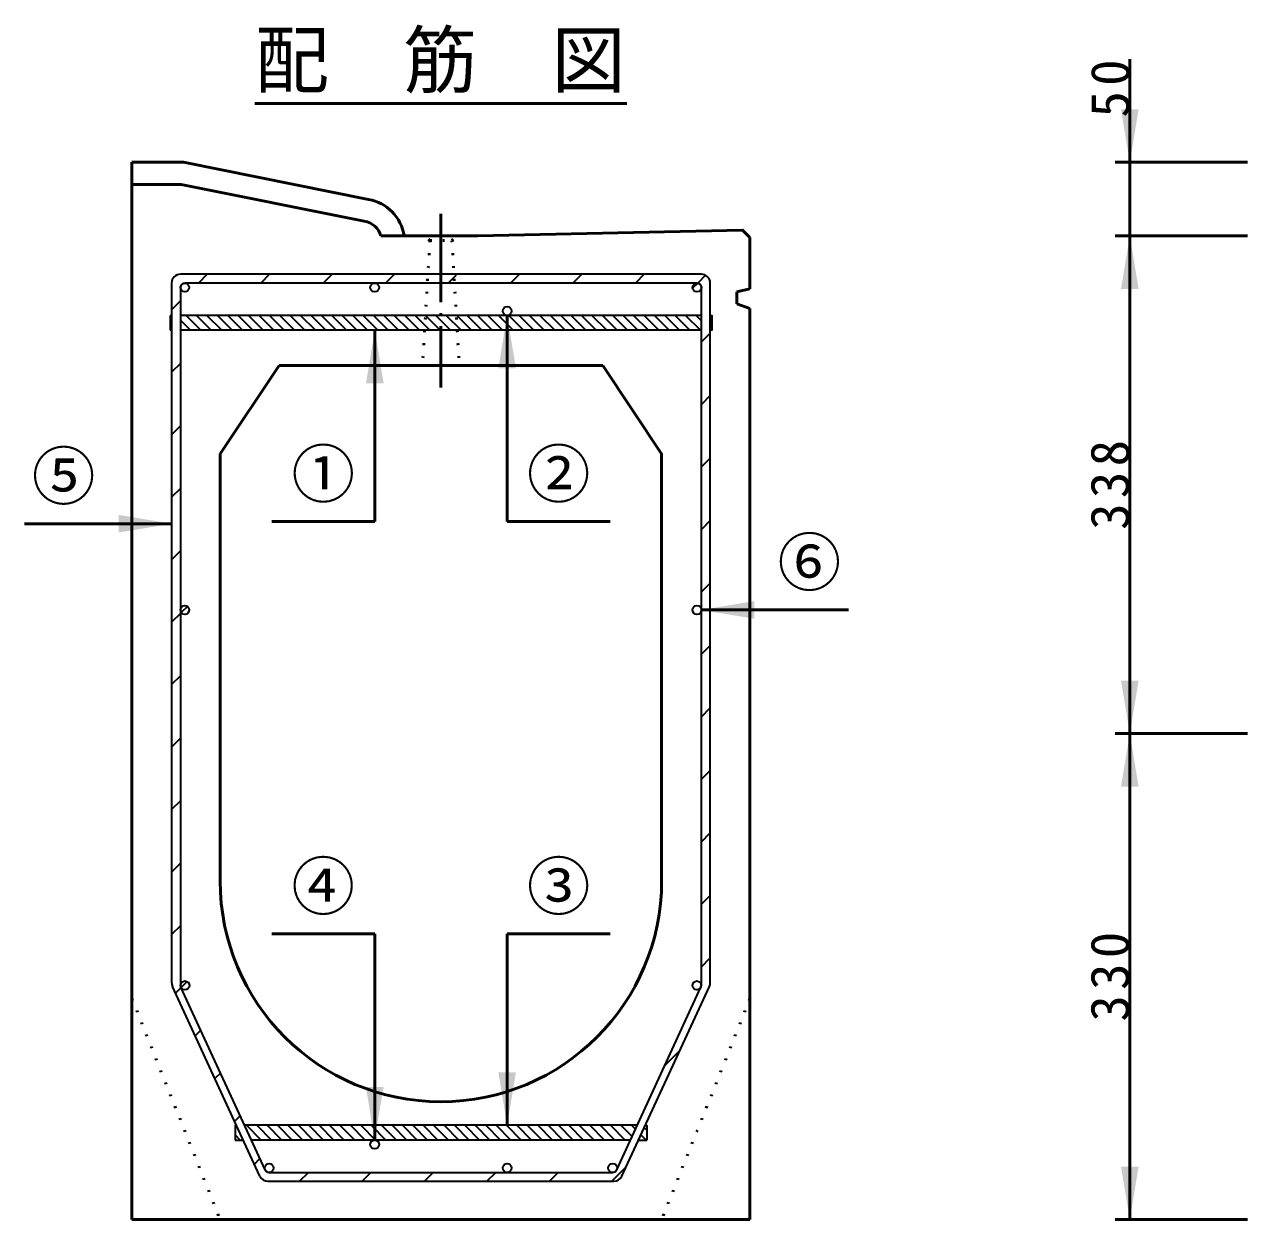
# Model space of a CAD drawing. Units: millimetres, scale not verified. Extents: x -2102 to 2102, y -1485 to 1485.
# Drawn here: x -1041 to -210, y -560 to 251 of the extents above; entities that cross this region are included whole.
import ezdxf
from ezdxf.enums import TextEntityAlignment as Align

# ---------------------------------------------------------------- set-up
doc = ezdxf.new("R2010")
doc.units = ezdxf.units.MM
doc.header["$LTSCALE"] = 5
doc.linetypes.add('DOTTED', pattern=[1.75, 0.25, -1.5])
doc.linetypes.add('LONG_DASHED_DOTTED', pattern=[15.25, 12, -1.5, 0.25, -1.5])
doc.layers.add('0-0_V-nasSTD', color=7, linetype='Continuous', lineweight=35)
doc.layers.add('0-1_0', color=7, linetype='Continuous', lineweight=50)
doc.styles.add('ＭＳ ゴシック', font='')
doc.styles.get('ＭＳ ゴシック').set_extended_font_data('MS Gothic')

msp = doc.modelspace()

# ---------------------------------------------------------------- linework, layer by layer
at = {"layer": '0-0_V-nasSTD'}
for p, q in [((-941.316, 75.772), (-941.316, -399.376)), ((-581.316, 81.772), (-935.316, 81.772)), ((-584.316, 75.772), (-932.316, 75.772)), ((-917.145, 81.772), (-923.145, 75.772)), ((-917.145, 81.772), (-923.145, 75.772)), ((-917.145, 81.772), (-923.145, 75.772)), ((-874.719, 81.772), (-880.719, 75.772)), ((-874.719, 81.772), (-880.719, 75.772)), ((-874.719, 81.772), (-880.719, 75.772)), ((-832.292, 81.772), (-838.292, 75.772)), ((-832.292, 81.772), (-838.292, 75.772)), ((-832.292, 81.772), (-838.292, 75.772)), ((-789.866, 81.772), (-795.866, 75.772)), ((-789.866, 81.772), (-795.866, 75.772)), ((-789.866, 81.772), (-795.866, 75.772)), ((-749.351, 79.86), (-753.44, 75.772)), ((-747.44, 81.772), (-749.351, 79.86)), ((-711.013, 75.772), (-705.013, 81.772)), ((-662.587, 81.772), (-668.587, 75.772)), ((-662.587, 81.772), (-668.587, 75.772)), ((-662.587, 81.772), (-668.587, 75.772)), ((-620.16, 81.772), (-626.16, 75.772)), ((-620.16, 81.772), (-626.16, 75.772)), ((-620.16, 81.772), (-626.16, 75.772)), ((-578.458, 81.047), (-583.782, 75.724)), ((-578.458, 81.047), (-583.782, 75.724)), ((-575.316, -399.376), (-575.316, 75.772)), ((-935.316, 72.772), (-935.316, -401.104)), ((-581.316, -401.104), (-581.316, 72.772)), ((-935.316, 63.601), (-941.316, 57.601)), ((-935.316, 63.601), (-941.316, 57.601)), ((-935.316, 63.601), (-941.316, 57.601)), ((-942.316, 53.772), (-941.316, 53.772)), ((-942.316, 53.772), (-942.316, 43.772)), ((-942.316, 50.528), (-941.316, 49.528)), ((-581.316, 53.772), (-935.316, 53.772)), ((-935.316, 50.599), (-928.488, 43.772)), ((-931.417, 53.772), (-921.417, 43.772)), ((-924.346, 53.772), (-914.346, 43.772)), ((-917.275, 53.772), (-907.275, 43.772)), ((-910.204, 53.772), (-900.204, 43.772)), ((-903.133, 53.772), (-893.133, 43.772)), ((-896.062, 53.772), (-886.062, 43.772)), ((-888.991, 53.772), (-878.991, 43.772)), ((-881.92, 53.772), (-871.92, 43.772)), ((-874.849, 53.772), (-864.849, 43.772)), ((-867.778, 53.772), (-857.778, 43.772)), ((-860.707, 53.772), (-850.707, 43.772)), ((-853.636, 53.772), (-843.636, 43.772)), ((-846.565, 53.772), (-836.565, 43.772)), ((-839.494, 53.772), (-829.494, 43.772)), ((-832.422, 53.772), (-822.422, 43.772)), ((-825.351, 53.772), (-815.351, 43.772)), ((-818.28, 53.772), (-808.28, 43.772)), ((-811.209, 53.772), (-801.209, 43.772)), ((-804.138, 53.772), (-794.138, 43.772)), ((-797.067, 53.772), (-787.067, 43.772)), ((-789.996, 53.772), (-779.996, 43.772)), ((-782.925, 53.772), (-772.925, 43.772)), ((-775.854, 53.772), (-765.854, 43.772)), ((-768.783, 53.772), (-758.783, 43.772)), ((-761.712, 53.772), (-751.712, 43.772)), ((-754.641, 53.772), (-744.641, 43.772)), ((-747.57, 53.772), (-737.57, 43.772)), ((-740.499, 53.772), (-730.499, 43.772)), ((-733.427, 53.772), (-723.427, 43.772)), ((-726.356, 53.772), (-716.356, 43.772)), ((-719.285, 53.772), (-709.285, 43.772)), ((-712.214, 53.772), (-702.214, 43.772)), ((-705.143, 53.772), (-695.143, 43.772)), ((-698.072, 53.772), (-688.072, 43.772)), ((-691.001, 53.772), (-681.001, 43.772)), ((-683.93, 53.772), (-673.93, 43.772)), ((-676.859, 53.772), (-666.859, 43.772)), ((-669.788, 53.772), (-659.788, 43.772)), ((-662.717, 53.772), (-652.717, 43.772)), ((-655.646, 53.772), (-645.646, 43.772)), ((-648.575, 53.772), (-638.575, 43.772)), ((-641.504, 53.772), (-631.504, 43.772)), ((-634.433, 53.772), (-624.433, 43.772)), ((-627.361, 53.772), (-617.361, 43.772)), ((-620.29, 53.772), (-610.29, 43.772)), ((-613.219, 53.772), (-603.219, 43.772)), ((-606.148, 53.772), (-596.148, 43.772)), ((-599.077, 53.772), (-589.077, 43.772)), ((-592.006, 53.772), (-582.006, 43.772)), ((-584.935, 53.772), (-581.316, 50.153)), ((-575.316, 51.224), (-574.316, 50.224)), ((-941.316, 43.772), (-942.316, 43.772)), ((-581.316, 43.772), (-935.316, 43.772)), ((-575.316, 41.763), (-581.316, 35.763)), ((-575.316, 41.763), (-581.316, 35.763)), ((-575.316, 41.763), (-581.316, 35.763)), ((-575.316, 44.153), (-574.935, 43.772)), ((-935.316, 21.174), (-941.316, 15.174)), ((-935.316, 21.174), (-941.316, 15.174)), ((-935.316, 21.174), (-941.316, 15.174)), ((-575.316, -0.664), (-581.316, -6.664)), ((-575.316, -0.664), (-581.316, -6.664)), ((-575.316, -0.664), (-581.316, -6.664)), ((-935.316, -21.252), (-941.316, -27.252)), ((-935.316, -21.252), (-941.316, -27.252)), ((-935.316, -21.252), (-941.316, -27.252)), ((-575.316, -43.09), (-581.316, -49.09)), ((-575.316, -43.09), (-581.316, -49.09)), ((-575.316, -43.09), (-581.316, -49.09)), ((-935.316, -63.679), (-941.316, -69.679)), ((-935.316, -63.679), (-941.316, -69.679)), ((-935.316, -63.679), (-941.316, -69.679)), ((-575.316, -85.516), (-581.316, -91.516)), ((-575.316, -85.516), (-581.316, -91.516)), ((-575.316, -85.516), (-581.316, -91.516)), ((-935.316, -106.105), (-941.316, -112.105)), ((-935.316, -106.105), (-941.316, -112.105)), ((-935.316, -106.105), (-941.316, -112.105)), ((-575.316, -127.943), (-581.316, -133.943)), ((-575.316, -127.943), (-581.316, -133.943)), ((-575.316, -127.943), (-581.316, -133.943)), ((-935.316, -148.532), (-941.316, -154.532)), ((-935.316, -148.532), (-941.316, -154.532)), ((-935.316, -148.532), (-941.316, -154.532)), ((-930.572, -143.787), (-934.757, -147.972)), ((-575.316, -170.369), (-581.316, -176.369)), ((-575.316, -170.369), (-581.316, -176.369)), ((-575.316, -170.369), (-581.316, -176.369)), ((-935.316, -190.958), (-941.316, -196.958)), ((-935.316, -190.958), (-941.316, -196.958)), ((-935.316, -190.958), (-941.316, -196.958)), ((-581.316, -218.796), (-575.316, -212.796)), ((-581.316, -218.796), (-575.316, -212.796)), ((-581.316, -218.796), (-575.316, -212.796)), ((-935.316, -233.384), (-941.316, -239.384)), ((-935.316, -233.384), (-941.316, -239.384)), ((-935.316, -233.384), (-941.316, -239.384)), ((-581.316, -261.222), (-575.316, -255.222)), ((-581.316, -261.222), (-575.316, -255.222)), ((-581.316, -261.222), (-575.316, -255.222)), ((-935.316, -275.811), (-941.316, -281.811)), ((-935.316, -275.811), (-941.316, -281.811)), ((-935.316, -275.811), (-941.316, -281.811)), ((-581.316, -303.648), (-575.316, -297.648)), ((-581.316, -303.648), (-575.316, -297.648)), ((-581.316, -303.648), (-575.316, -297.648)), ((-935.316, -318.237), (-941.316, -324.237)), ((-935.316, -318.237), (-941.316, -324.237)), ((-935.316, -318.237), (-941.316, -324.237)), ((-581.316, -346.075), (-575.316, -340.075)), ((-581.316, -346.075), (-575.316, -340.075)), ((-581.316, -346.075), (-575.316, -340.075)), ((-935.316, -360.664), (-941.316, -366.664)), ((-935.316, -360.664), (-941.316, -366.664)), ((-935.316, -360.664), (-941.316, -366.664)), ((-581.316, -388.501), (-575.316, -382.501)), ((-581.316, -388.501), (-575.316, -382.501)), ((-581.316, -388.501), (-575.316, -382.501)), ((-930.823, -398.596), (-934.894, -402.668)), ((-881.294, -530.743), (-940.764, -401.89)), ((-934.897, -402.671), (-938.665, -406.438)), ((-934.897, -402.671), (-938.665, -406.438)), ((-934.897, -402.671), (-938.665, -406.438)), ((-877.752, -526.485), (-935.04, -402.361)), ((-638.88, -526.485), (-581.592, -402.361)), ((-635.339, -530.743), (-575.869, -401.89)), ((-921.499, -431.7), (-925.267, -435.467)), ((-921.499, -431.7), (-925.267, -435.467)), ((-921.499, -431.7), (-925.267, -435.467)), ((-606.314, -455.926), (-596.088, -445.7)), ((-606.314, -455.926), (-596.088, -445.7)), ((-606.314, -455.926), (-596.088, -445.7)), ((-908.102, -460.728), (-911.869, -464.496)), ((-908.102, -460.728), (-911.869, -464.496)), ((-908.102, -460.728), (-911.869, -464.496)), ((-894.704, -489.757), (-898.471, -493.524)), ((-894.704, -489.757), (-898.471, -493.524)), ((-894.704, -489.757), (-898.471, -493.524)), ((-898.223, -496.228), (-898.223, -506.228)), ((-898.223, -496.228), (-897.223, -496.228)), ((-897.801, -496.033), (-896.896, -496.938)), ((-624.916, -496.228), (-891.717, -496.228)), ((-890.534, -496.228), (-880.534, -506.228)), ((-883.463, -496.228), (-873.463, -506.228)), ((-876.392, -496.228), (-866.392, -506.228)), ((-869.321, -496.228), (-859.321, -506.228)), ((-862.25, -496.228), (-852.25, -506.228)), ((-855.179, -496.228), (-845.179, -506.228)), ((-848.108, -496.228), (-838.108, -506.228)), ((-841.037, -496.228), (-831.037, -506.228)), ((-833.966, -496.228), (-823.966, -506.228)), ((-826.895, -496.228), (-816.895, -506.228)), ((-819.824, -496.228), (-809.824, -506.228)), ((-812.753, -496.228), (-802.753, -506.228)), ((-805.681, -496.228), (-795.681, -506.228)), ((-798.61, -496.228), (-788.61, -506.228)), ((-791.539, -496.228), (-781.539, -506.228)), ((-784.468, -496.228), (-774.468, -506.228)), ((-777.397, -496.228), (-767.397, -506.228)), ((-770.326, -496.228), (-760.326, -506.228)), ((-763.255, -496.228), (-753.255, -506.228)), ((-756.184, -496.228), (-746.184, -506.228)), ((-749.113, -496.228), (-739.113, -506.228)), ((-742.042, -496.228), (-732.042, -506.228)), ((-734.971, -496.228), (-724.971, -506.228)), ((-727.9, -496.228), (-717.9, -506.228)), ((-720.829, -496.228), (-710.829, -506.228)), ((-713.758, -496.228), (-703.758, -506.228)), ((-706.687, -496.228), (-696.687, -506.228)), ((-699.615, -496.228), (-689.615, -506.228)), ((-692.544, -496.228), (-682.544, -506.228)), ((-685.473, -496.228), (-675.473, -506.228)), ((-678.402, -496.228), (-668.402, -506.228)), ((-671.331, -496.228), (-661.331, -506.228)), ((-664.26, -496.228), (-654.26, -506.228)), ((-657.189, -496.228), (-647.189, -506.228)), ((-650.118, -496.228), (-640.118, -506.228)), ((-643.047, -496.228), (-633.047, -506.228)), ((-635.976, -496.228), (-628.408, -503.796)), ((-628.905, -496.228), (-626.175, -498.958)), ((-620.175, -497.887), (-618.409, -499.653)), ((-619.409, -496.228), (-618.409, -496.228)), ((-618.409, -496.228), (-618.409, -506.228)), ((-898.223, -502.681), (-894.676, -506.228)), ((-898.223, -506.228), (-892.608, -506.228)), ((-629.531, -506.228), (-887.102, -506.228)), ((-624.025, -506.228), (-618.409, -506.228)), ((-622.408, -502.725), (-618.905, -506.228)), ((-885.074, -522.553), (-881.306, -518.785)), ((-885.074, -522.553), (-881.306, -518.785)), ((-885.074, -522.553), (-881.306, -518.785)), ((-877.752, -526.485), (-877.752, -526.485)), ((-875.028, -528.228), (-641.604, -528.228)), ((-875.028, -528.228), (-875.028, -528.228)), ((-854.323, -534.228), (-848.323, -528.228)), ((-854.323, -534.228), (-848.323, -528.228)), ((-854.323, -534.228), (-848.323, -528.228)), ((-811.896, -534.228), (-805.896, -528.228)), ((-811.896, -534.228), (-805.896, -528.228)), ((-811.896, -534.228), (-805.896, -528.228)), ((-769.47, -534.228), (-763.47, -528.228)), ((-769.47, -534.228), (-763.47, -528.228)), ((-769.47, -534.228), (-763.47, -528.228)), ((-727.043, -534.228), (-721.043, -528.228)), ((-727.043, -534.228), (-721.043, -528.228)), ((-727.043, -534.228), (-721.043, -528.228)), ((-684.617, -534.228), (-678.617, -528.228)), ((-684.617, -534.228), (-678.617, -528.228)), ((-684.617, -534.228), (-678.617, -528.228)), ((-642.191, -534.228), (-632.454, -524.492)), ((-642.191, -534.228), (-632.454, -524.492)), ((-642.191, -534.228), (-632.454, -524.492)), ((-875.846, -534.228), (-640.787, -534.228))]:
    msp.add_line(p, q, dxfattribs=at)
for points in [[(-578.458, 81.047), (-583.782, 75.724), (-587.268, 72.237)], [(-575.316, 53.772), (-574.316, 53.772), (-574.316, 43.772), (-575.316, 43.772)]]:
    msp.add_lwpolyline(points, dxfattribs=at)
for centre in [(-932.316, 72.772), (-803.316, 72.772), (-584.316, 72.772), (-713.316, 56.772), (-932.316, -146.228), (-584.316, -146.228), (-932.262, -401.228), (-584.374, -401.228), (-803.316, -509.228), (-875.028, -525.228), (-713.316, -525.228), (-641.604, -525.228)]:
    msp.add_circle(centre, 3, dxfattribs=at)
at = {"layer": '0-0_V-nasSTD', "lineweight": 50}
msp.add_arc((-812.792, 103.262), 29.819, 8.69924, 79.64595, dxfattribs=at)
at = {"layer": '0-0_V-nasSTD'}
for centre, radius, start, end in [((-935.316, 75.772), 6, 90, 180), ((-932.316, 72.772), 3, 90, 180), ((-584.316, 72.772), 3, 0, 90), ((-584.316, 72.772), 3, 0, 90), ((-584.316, 72.772), 3, 0, 90), ((-581.316, 75.772), 6, 0, 90), ((-935.316, -399.376), 6, 180, 204.77514), ((-932.316, -401.104), 3, 180, 204.77514), ((-584.316, -401.104), 3, 335.22486, 0), ((-581.316, -399.376), 6, 335.22486, 0), ((-875.846, -528.228), 6, 204.77514, 270), ((-875.028, -525.228), 3, 204.77514, 270), ((-875.028, -525.228), 3, 204.77514, 246.91867), ((-875.028, -525.228), 3, 204.76951, 246.91107), ((-875.028, -525.228), 3, 246.91107, 269.99301), ((-875.028, -525.228), 3, 246.91867, 270), ((-641.604, -525.228), 3, 270, 335.22486), ((-640.787, -528.228), 6, 270, 335.22486)]:
    msp.add_arc(centre, radius, start, end, dxfattribs=at)
for points in [[(-296.175, 193.772), (-290.175, 157.772), (-284.175, 193.772)], [(-296.175, 71.772), (-290.175, 107.772), (-284.175, 71.772)], [(-719.316, 17.772), (-713.316, 53.772), (-707.316, 17.772)], [(-809.251, 7.772), (-803.251, 43.772), (-797.251, 7.772)], [(-977.316, -93.685), (-977.316, -81.685), (-941.316, -87.685)], [(-581.316, -146.228), (-545.316, -152.228), (-545.316, -140.228)], [(-296.175, -194.228), (-290.175, -230.228), (-284.175, -194.228)], [(-296.175, -266.228), (-290.175, -230.228), (-284.175, -266.228)], [(-719.316, -460.228), (-713.316, -496.228), (-707.316, -460.228)], [(-809.316, -470.228), (-803.316, -506.228), (-797.316, -470.228)], [(-296.175, -524.228), (-290.175, -560.228), (-284.175, -524.228)]]:
    msp.add_solid(points, dxfattribs=at)
at = {"layer": '0-1_0'}
for p, q in [((-290.175, 227.772), (-290.175, 157.772)), ((-884.719, 197.772), (-631.913, 197.772)), ((-968.316, -560.228), (-968.316, 157.772)), ((-933.316, 157.772), (-968.316, 157.772)), ((-807.433, 132.595), (-933.316, 157.772)), ((-210.175, 157.772), (-300.175, 157.772)), ((-290.175, 107.772), (-290.175, 157.772)), ((-934.802, 142.772), (-968.316, 142.772)), ((-810.375, 117.886), (-934.802, 142.772)), ((-799.037, 107.772), (-733.316, 107.772)), ((-548.316, 71.787), (-548.316, 106.772)), ((-210.175, 107.772), (-300.175, 107.772)), ((-557.316, 69.772), (-548.316, 71.787)), ((-557.316, 61.772), (-557.316, 69.772)), ((-557.316, 61.772), (-548.316, 58.413)), ((-548.316, -560.228), (-548.316, 58.413)), ((-713.316, -86.228), (-713.316, 53.772)), ((-803.251, -86.228), (-803.251, 43.772)), ((-868.316, 19.772), (-908.316, -40.228)), ((-868.316, 19.772), (-648.316, 19.772)), ((-908.316, -40.228), (-908.316, -330.228)), ((-1041.316, -87.685), (-941.316, -87.685)), ((-873.251, -86.228), (-803.251, -86.228)), ((-713.316, -86.228), (-643.316, -86.228)), ((-481.316, -146.228), (-581.316, -146.228)), ((-210.175, -230.228), (-300.175, -230.228)), ((-873.316, -366.228), (-803.316, -366.228)), ((-803.316, -366.228), (-803.316, -506.228)), ((-713.316, -366.228), (-713.316, -496.228)), ((-713.316, -366.228), (-643.316, -366.228)), ((-968.316, -560.228), (-548.316, -560.228)), ((-210.175, -560.228), (-300.175, -560.228))]:
    msp.add_line(p, q, dxfattribs=at)
at = {"layer": '0-1_0', "linetype": 'LONG_DASHED_DOTTED'}
msp.add_line((-758.316, 122.772), (-758.316, 4.772), dxfattribs=at)
at = {"layer": '0-1_0', "linetype": 'DOTTED'}
for p, q in [((-765.816, 104.772), (-770.816, 19.772)), ((-765.816, 104.772), (-768.816, 107.772)), ((-765.816, 104.772), (-750.816, 104.772)), ((-750.816, 104.772), (-747.816, 107.772)), ((-750.816, 104.772), (-745.816, 19.772)), ((-968.316, -410.228), (-908.316, -560.228)), ((-548.316, -410.228), (-608.316, -560.228))]:
    msp.add_line(p, q, dxfattribs=at)
at = {"layer": '0-1_0'}
for points in [[(-733.316, 107.772), (-553.316, 111.772), (-548.316, 106.772)], [(-290.175, -560.228), (-290.175, -230.228), (-290.175, 107.772)], [(-648.316, 19.772), (-608.316, -40.228), (-608.316, -330.228)]]:
    msp.add_lwpolyline(points, dxfattribs=at)
for centre, radius, start, end in [((-813.316, 103.178), 15, 17.83486, 78.69007), ((-758.316, -330.228), 150, 180, 270), ((-758.316, -330.228), 150, 270, 0)]:
    msp.add_arc(centre, radius, start, end, dxfattribs=at)

# ---------------------------------------------------------------- texts
at = {"layer": '0-0_V-nasSTD', "style": 'ＭＳ ゴシック'}
for s, height, p in [('配\u3000筋\u3000図', 36.95, (-884.719, 197.772)), ('①', 31.67, (-859.851, -79.228)), ('②', 31.67, (-699.916, -79.228)), ('⑤', 31.67, (-1036.316, -80.685)), ('⑥', 31.67, (-529.516, -139.228)), ('④', 31.67, (-859.916, -359.228)), ('③', 31.67, (-699.916, -359.228))]:
    msp.add_text(s, height=height, dxfattribs=at).set_placement(p, align=Align.BOTTOM_LEFT)
at = {"layer": '0-0_V-nasSTD', "char_height": 26.39, "attachment_point": 7, "rotation": 90, "style": 'ＭＳ ゴシック'}
for s, insert in [('\\T1.2;50', (-289.953, 188.172)), ('\\T1.2;338', (-290.175, -91.828)), ('\\T1.2;330', (-290.175, -425.828))]:
    msp.add_mtext(s, dxfattribs=dict(at, insert=insert))

doc.saveas('drawing.dxf')
